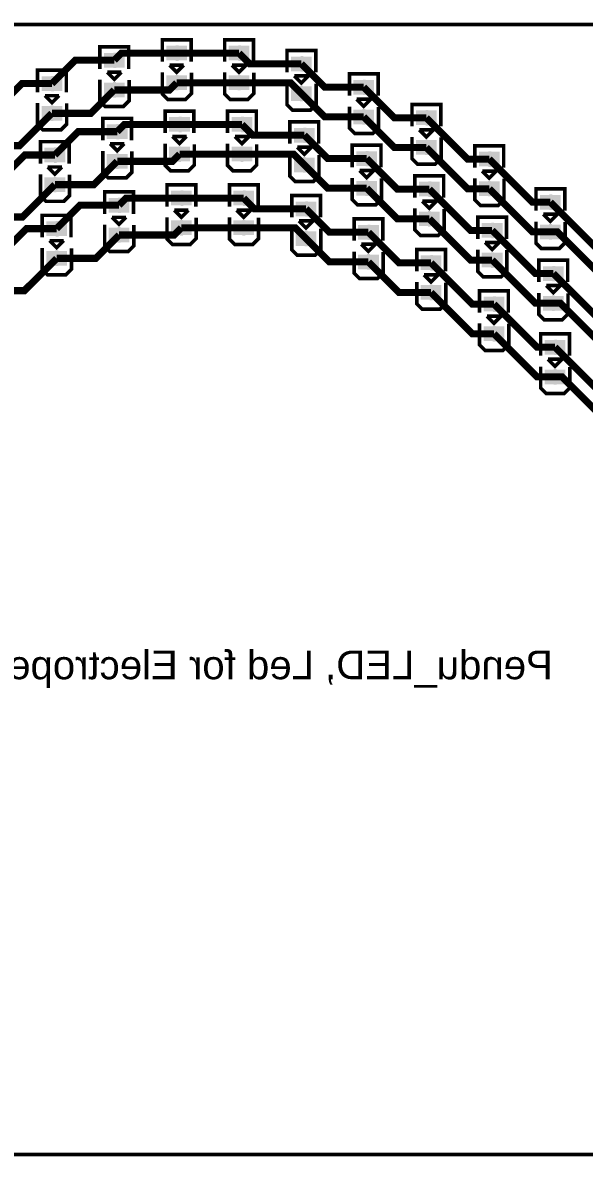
# Model space of a CAD drawing. Header units: millimetres. Extents: x -42 to 201, y 0 to 80.
# Drawn here: x 43.8 to 83.5, y 0 to 80.1 of the extents above; entities that cross this region are included whole.
import ezdxf

# ---------------------------------------------------------------- set-up
doc = ezdxf.new("R2010")
doc.units = ezdxf.units.MM
for name, color, linetype, true_color in [('BoardOutLine', 7, 'Continuous', 0xff00ff), ('Document', 7, 'Continuous', 0xffffff), ('TopLayer', 7, 'Continuous', 0xff0000), ('TopPasteMaskLayer', 7, 'Continuous', 0x808080), ('TopSilkLayer', 7, 'Continuous', 0xffcc00), ('TopSolderMaskLayer', 7, 'Continuous', 0x800080)]:
    doc.layers.add(name, color=color, linetype=linetype, true_color=true_color)
doc.styles.get("Standard").update_dxf_attribs({"font": 'arial.ttf'})

msp = doc.modelspace()

# ---------------------------------------------------------------- hatches: boundary and pattern name
at = {"layer": 'Document'}
for points in [[(50.191, 76.914), (50.191, 78.014), (50.391, 78.014), (50.391, 76.914)], [(55.214, 77.868), (54.114, 77.868), (54.114, 78.068), (55.214, 78.068)], [(54.599, 77.422), (54.599, 78.522), (54.799, 78.522), (54.799, 77.422)], [(59.623, 77.868), (58.523, 77.868), (58.523, 78.068), (59.623, 78.068)], [(59.007, 77.422), (59.007, 78.522), (59.207, 78.522), (59.207, 77.422)], [(63.415, 76.66), (63.415, 77.76), (63.615, 77.76), (63.615, 76.66)], [(50.806, 77.36), (49.706, 77.36), (49.706, 77.56), (50.806, 77.56)], [(64.031, 77.106), (62.931, 77.106), (62.931, 77.306), (64.031, 77.306)], [(45.782, 75.263), (45.782, 76.363), (45.982, 76.363), (45.982, 75.263)], [(54.768, 76.433), (54.768, 75.333), (54.568, 75.333), (54.568, 76.433)], [(59.176, 76.433), (59.176, 75.333), (58.976, 75.333), (58.976, 76.433)], [(46.398, 75.709), (45.298, 75.709), (45.298, 75.909), (46.398, 75.909)], [(50.359, 75.925), (50.359, 74.825), (50.159, 74.825), (50.159, 75.925)], [(63.584, 75.671), (63.584, 74.571), (63.384, 74.571), (63.384, 75.671)], [(68.439, 75.455), (67.339, 75.455), (67.339, 75.655), (68.439, 75.655)], [(67.823, 75.009), (67.823, 76.109), (68.023, 76.109), (68.023, 75.009)], [(45.951, 74.274), (45.951, 73.174), (45.751, 73.174), (45.751, 74.274)], [(67.992, 74.02), (67.992, 72.92), (67.792, 72.92), (67.792, 74.02)], [(72.252, 72.85), (72.252, 73.95), (72.452, 73.95), (72.452, 72.85)], [(50.396, 71.869), (50.396, 72.969), (50.596, 72.969), (50.596, 71.869)], [(55.42, 72.823), (54.32, 72.823), (54.32, 73.023), (55.42, 73.023)], [(54.805, 72.377), (54.805, 73.477), (55.005, 73.477), (55.005, 72.377)], [(59.828, 72.823), (58.728, 72.823), (58.728, 73.023), (59.828, 73.023)], [(59.213, 72.377), (59.213, 73.477), (59.413, 73.477), (59.413, 72.377)], [(72.867, 73.296), (71.767, 73.296), (71.767, 73.496), (72.867, 73.496)], [(51.012, 72.315), (49.912, 72.315), (49.912, 72.515), (51.012, 72.515)], [(64.237, 72.061), (63.137, 72.061), (63.137, 72.261), (64.237, 72.261)], [(63.621, 71.615), (63.621, 72.715), (63.821, 72.715), (63.821, 71.615)], [(54.974, 71.388), (54.974, 70.288), (54.774, 70.288), (54.774, 71.388)], [(59.382, 71.388), (59.382, 70.288), (59.182, 70.288), (59.182, 71.388)], [(72.42, 71.861), (72.42, 70.761), (72.22, 70.761), (72.22, 71.861)], [(46.604, 70.664), (45.504, 70.664), (45.504, 70.864), (46.604, 70.864)], [(45.988, 70.218), (45.988, 71.318), (46.188, 71.318), (46.188, 70.218)], [(50.565, 70.88), (50.565, 69.78), (50.365, 69.78), (50.365, 70.88)], [(63.79, 70.626), (63.79, 69.526), (63.59, 69.526), (63.59, 70.626)], [(68.645, 70.41), (67.545, 70.41), (67.545, 70.61), (68.645, 70.61)], [(68.029, 69.964), (68.029, 71.064), (68.229, 71.064), (68.229, 69.964)], [(77.312, 70.375), (76.212, 70.375), (76.212, 70.575), (77.312, 70.575)], [(76.697, 69.929), (76.697, 71.029), (76.897, 71.029), (76.897, 69.929)], [(46.157, 69.229), (46.157, 68.129), (45.957, 68.129), (45.957, 69.229)], [(68.198, 68.975), (68.198, 67.875), (67.998, 67.875), (67.998, 68.975)], [(76.865, 68.94), (76.865, 67.84), (76.665, 67.84), (76.665, 68.94)], [(54.932, 67.169), (54.932, 68.269), (55.132, 68.269), (55.132, 67.169)], [(59.34, 67.169), (59.34, 68.269), (59.54, 68.269), (59.54, 67.169)], [(73.073, 68.251), (71.973, 68.251), (71.973, 68.451), (73.073, 68.451)], [(72.458, 67.804), (72.458, 68.904), (72.658, 68.904), (72.658, 67.804)], [(50.523, 66.661), (50.523, 67.761), (50.723, 67.761), (50.723, 66.661)], [(55.547, 67.616), (54.447, 67.616), (54.447, 67.816), (55.547, 67.816)], [(59.955, 67.616), (58.855, 67.616), (58.855, 67.816), (59.955, 67.816)], [(63.748, 66.407), (63.748, 67.507), (63.948, 67.507), (63.948, 66.407)], [(81.63, 67.327), (80.53, 67.327), (80.53, 67.527), (81.63, 67.527)], [(81.015, 66.881), (81.015, 67.981), (81.215, 67.981), (81.215, 66.881)], [(51.139, 67.108), (50.039, 67.108), (50.039, 67.308), (51.139, 67.308)], [(64.364, 66.854), (63.264, 66.854), (63.264, 67.054), (64.364, 67.054)], [(72.626, 66.816), (72.626, 65.716), (72.426, 65.716), (72.426, 66.816)], [(46.115, 65.01), (46.115, 66.11), (46.315, 66.11), (46.315, 65.01)], [(55.101, 66.181), (55.101, 65.081), (54.901, 65.081), (54.901, 66.181)], [(59.509, 66.181), (59.509, 65.081), (59.309, 65.081), (59.309, 66.181)], [(68.156, 64.756), (68.156, 65.856), (68.356, 65.856), (68.356, 64.756)], [(76.903, 64.883), (76.903, 65.983), (77.103, 65.983), (77.103, 64.883)], [(81.183, 65.892), (81.183, 64.792), (80.983, 64.792), (80.983, 65.892)], [(46.731, 65.457), (45.631, 65.457), (45.631, 65.657), (46.731, 65.657)], [(50.692, 65.673), (50.692, 64.573), (50.492, 64.573), (50.492, 65.673)], [(63.917, 65.419), (63.917, 64.319), (63.717, 64.319), (63.717, 65.419)], [(68.772, 65.203), (67.672, 65.203), (67.672, 65.403), (68.772, 65.403)], [(77.518, 65.33), (76.418, 65.33), (76.418, 65.53), (77.518, 65.53)], [(46.284, 64.022), (46.284, 62.922), (46.084, 62.922), (46.084, 64.022)], [(68.325, 63.768), (68.325, 62.668), (68.125, 62.668), (68.125, 63.768)], [(72.585, 62.597), (72.585, 63.697), (72.785, 63.697), (72.785, 62.597)], [(77.071, 63.895), (77.071, 62.795), (76.871, 62.795), (76.871, 63.895)], [(73.2, 63.044), (72.1, 63.044), (72.1, 63.244), (73.2, 63.244)], [(81.221, 61.835), (81.221, 62.935), (81.421, 62.935), (81.421, 61.835)], [(81.836, 62.282), (80.736, 62.282), (80.736, 62.482), (81.836, 62.482)], [(72.753, 61.609), (72.753, 60.509), (72.553, 60.509), (72.553, 61.609)], [(77.645, 60.123), (76.545, 60.123), (76.545, 60.323), (77.645, 60.323)], [(77.03, 59.676), (77.03, 60.776), (77.23, 60.776), (77.23, 59.676)], [(81.389, 60.847), (81.389, 59.747), (81.189, 59.747), (81.189, 60.847)], [(77.198, 58.688), (77.198, 57.588), (76.998, 57.588), (76.998, 58.688)], [(81.348, 56.628), (81.348, 57.728), (81.548, 57.728), (81.548, 56.628)], [(81.963, 57.075), (80.863, 57.075), (80.863, 57.275), (81.963, 57.275)], [(81.516, 55.64), (81.516, 54.54), (81.316, 54.54), (81.316, 55.64)]]:
    msp.add_hatch(color=256, dxfattribs=at).paths.add_polyline_path(points)
at = {"layer": 'TopLayer'}
for points in [[(50.95, 77.97), (50.95, 76.97), (49.55, 76.97), (49.55, 77.97)], [(55.358, 78.478), (55.358, 77.478), (53.959, 77.478), (53.959, 78.478)], [(59.766, 78.478), (59.766, 77.478), (58.367, 77.478), (58.367, 78.478)], [(64.175, 77.716), (64.175, 76.716), (62.775, 76.716), (62.775, 77.716)], [(46.542, 76.319), (46.542, 75.319), (45.142, 75.319), (45.142, 76.319)], [(55.358, 75.377), (55.358, 76.377), (53.959, 76.377), (53.959, 75.377)], [(59.766, 75.377), (59.766, 76.377), (58.367, 76.377), (58.367, 75.377)], [(50.95, 74.869), (50.95, 75.869), (49.55, 75.869), (49.55, 74.869)], [(64.175, 74.615), (64.175, 75.615), (62.775, 75.615), (62.775, 74.615)], [(68.583, 76.065), (68.583, 75.065), (67.183, 75.065), (67.183, 76.065)], [(46.542, 73.218), (46.542, 74.218), (45.142, 74.218), (45.142, 73.218)], [(68.583, 72.964), (68.583, 73.964), (67.183, 73.964), (67.183, 72.964)], [(73.011, 73.906), (73.011, 72.906), (71.611, 72.906), (71.611, 73.906)], [(55.564, 73.432), (55.564, 72.432), (54.165, 72.432), (54.165, 73.432)], [(59.972, 73.432), (59.972, 72.432), (58.573, 72.432), (58.573, 73.432)], [(51.156, 72.924), (51.156, 71.924), (49.756, 71.924), (49.756, 72.924)], [(64.381, 72.67), (64.381, 71.67), (62.981, 71.67), (62.981, 72.67)], [(55.564, 70.332), (55.564, 71.332), (54.165, 71.332), (54.165, 70.332)], [(59.972, 70.332), (59.972, 71.332), (58.573, 71.332), (58.573, 70.332)], [(73.011, 70.805), (73.011, 71.805), (71.611, 71.805), (71.611, 70.805)], [(46.748, 71.273), (46.748, 70.273), (45.348, 70.273), (45.348, 71.273)], [(51.156, 69.824), (51.156, 70.824), (49.756, 70.824), (49.756, 69.824)], [(64.381, 69.57), (64.381, 70.57), (62.981, 70.57), (62.981, 69.57)], [(68.789, 71.019), (68.789, 70.019), (67.389, 70.019), (67.389, 71.019)], [(77.456, 70.985), (77.456, 69.985), (76.056, 69.985), (76.056, 70.985)], [(46.748, 68.173), (46.748, 69.173), (45.348, 69.173), (45.348, 68.173)], [(55.691, 68.225), (55.691, 67.225), (54.292, 67.225), (54.292, 68.225)], [(60.099, 68.225), (60.099, 67.225), (58.7, 67.225), (58.7, 68.225)], [(68.789, 67.919), (68.789, 68.919), (67.389, 68.919), (67.389, 67.919)], [(73.217, 68.86), (73.217, 67.86), (71.817, 67.86), (71.817, 68.86)], [(77.456, 67.884), (77.456, 68.884), (76.056, 68.884), (76.056, 67.884)], [(51.283, 67.717), (51.283, 66.717), (49.883, 66.717), (49.883, 67.717)], [(64.508, 67.463), (64.508, 66.463), (63.108, 66.463), (63.108, 67.463)], [(81.774, 67.937), (81.774, 66.937), (80.374, 66.937), (80.374, 67.937)], [(73.217, 65.76), (73.217, 66.76), (71.817, 66.76), (71.817, 65.76)], [(46.875, 66.066), (46.875, 65.066), (45.475, 65.066), (45.475, 66.066)], [(55.691, 65.125), (55.691, 66.125), (54.292, 66.125), (54.292, 65.125)], [(60.099, 65.125), (60.099, 66.125), (58.7, 66.125), (58.7, 65.125)], [(68.916, 65.812), (68.916, 64.812), (67.516, 64.812), (67.516, 65.812)], [(77.662, 65.939), (77.662, 64.939), (76.262, 64.939), (76.262, 65.939)], [(81.774, 64.836), (81.774, 65.836), (80.374, 65.836), (80.374, 64.836)], [(51.283, 64.617), (51.283, 65.617), (49.883, 65.617), (49.883, 64.617)], [(64.508, 64.363), (64.508, 65.363), (63.108, 65.363), (63.108, 64.363)], [(46.875, 62.966), (46.875, 63.966), (45.475, 63.966), (45.475, 62.966)], [(68.916, 62.712), (68.916, 63.712), (67.516, 63.712), (67.516, 62.712)], [(73.344, 63.653), (73.344, 62.653), (71.944, 62.653), (71.944, 63.653)], [(77.662, 62.839), (77.662, 63.839), (76.262, 63.839), (76.262, 62.839)], [(81.98, 62.891), (81.98, 61.891), (80.58, 61.891), (80.58, 62.891)], [(73.344, 60.553), (73.344, 61.553), (71.944, 61.553), (71.944, 60.553)], [(77.789, 60.732), (77.789, 59.732), (76.389, 59.732), (76.389, 60.732)], [(81.98, 59.791), (81.98, 60.791), (80.58, 60.791), (80.58, 59.791)], [(77.789, 57.632), (77.789, 58.632), (76.389, 58.632), (76.389, 57.632)], [(82.107, 57.684), (82.107, 56.684), (80.707, 56.684), (80.707, 57.684)], [(82.107, 54.584), (82.107, 55.584), (80.707, 55.584), (80.707, 54.584)]]:
    msp.add_hatch(color=256, dxfattribs=at).paths.add_polyline_path(points)
at = {"layer": 'TopPasteMaskLayer'}
for points in [[(50.95, 77.97), (50.95, 76.97), (49.55, 76.97), (49.55, 77.97)], [(55.358, 78.478), (55.358, 77.478), (53.959, 77.478), (53.959, 78.478)], [(59.766, 78.478), (59.766, 77.478), (58.367, 77.478), (58.367, 78.478)], [(64.175, 77.716), (64.175, 76.716), (62.775, 76.716), (62.775, 77.716)], [(46.542, 76.319), (46.542, 75.319), (45.142, 75.319), (45.142, 76.319)], [(55.358, 75.377), (55.358, 76.377), (53.959, 76.377), (53.959, 75.377)], [(59.766, 75.377), (59.766, 76.377), (58.367, 76.377), (58.367, 75.377)], [(50.95, 74.869), (50.95, 75.869), (49.55, 75.869), (49.55, 74.869)], [(64.175, 74.615), (64.175, 75.615), (62.775, 75.615), (62.775, 74.615)], [(68.583, 76.065), (68.583, 75.065), (67.183, 75.065), (67.183, 76.065)], [(46.542, 73.218), (46.542, 74.218), (45.142, 74.218), (45.142, 73.218)], [(68.583, 72.964), (68.583, 73.964), (67.183, 73.964), (67.183, 72.964)], [(73.011, 73.906), (73.011, 72.906), (71.611, 72.906), (71.611, 73.906)], [(55.564, 73.432), (55.564, 72.432), (54.165, 72.432), (54.165, 73.432)], [(59.972, 73.432), (59.972, 72.432), (58.573, 72.432), (58.573, 73.432)], [(51.156, 72.924), (51.156, 71.924), (49.756, 71.924), (49.756, 72.924)], [(64.381, 72.67), (64.381, 71.67), (62.981, 71.67), (62.981, 72.67)], [(55.564, 70.332), (55.564, 71.332), (54.165, 71.332), (54.165, 70.332)], [(59.972, 70.332), (59.972, 71.332), (58.573, 71.332), (58.573, 70.332)], [(73.011, 70.805), (73.011, 71.805), (71.611, 71.805), (71.611, 70.805)], [(46.748, 71.273), (46.748, 70.273), (45.348, 70.273), (45.348, 71.273)], [(51.156, 69.824), (51.156, 70.824), (49.756, 70.824), (49.756, 69.824)], [(64.381, 69.57), (64.381, 70.57), (62.981, 70.57), (62.981, 69.57)], [(68.789, 71.019), (68.789, 70.019), (67.389, 70.019), (67.389, 71.019)], [(77.456, 70.985), (77.456, 69.985), (76.056, 69.985), (76.056, 70.985)], [(46.748, 68.173), (46.748, 69.173), (45.348, 69.173), (45.348, 68.173)], [(55.691, 68.225), (55.691, 67.225), (54.292, 67.225), (54.292, 68.225)], [(60.099, 68.225), (60.099, 67.225), (58.7, 67.225), (58.7, 68.225)], [(68.789, 67.919), (68.789, 68.919), (67.389, 68.919), (67.389, 67.919)], [(73.217, 68.86), (73.217, 67.86), (71.817, 67.86), (71.817, 68.86)], [(77.456, 67.884), (77.456, 68.884), (76.056, 68.884), (76.056, 67.884)], [(51.283, 67.717), (51.283, 66.717), (49.883, 66.717), (49.883, 67.717)], [(64.508, 67.463), (64.508, 66.463), (63.108, 66.463), (63.108, 67.463)], [(81.774, 67.937), (81.774, 66.937), (80.374, 66.937), (80.374, 67.937)], [(73.217, 65.76), (73.217, 66.76), (71.817, 66.76), (71.817, 65.76)], [(46.875, 66.066), (46.875, 65.066), (45.475, 65.066), (45.475, 66.066)], [(55.691, 65.125), (55.691, 66.125), (54.292, 66.125), (54.292, 65.125)], [(60.099, 65.125), (60.099, 66.125), (58.7, 66.125), (58.7, 65.125)], [(68.916, 65.812), (68.916, 64.812), (67.516, 64.812), (67.516, 65.812)], [(77.662, 65.939), (77.662, 64.939), (76.262, 64.939), (76.262, 65.939)], [(81.774, 64.836), (81.774, 65.836), (80.374, 65.836), (80.374, 64.836)], [(51.283, 64.617), (51.283, 65.617), (49.883, 65.617), (49.883, 64.617)], [(64.508, 64.363), (64.508, 65.363), (63.108, 65.363), (63.108, 64.363)], [(46.875, 62.966), (46.875, 63.966), (45.475, 63.966), (45.475, 62.966)], [(68.916, 62.712), (68.916, 63.712), (67.516, 63.712), (67.516, 62.712)], [(73.344, 63.653), (73.344, 62.653), (71.944, 62.653), (71.944, 63.653)], [(77.662, 62.839), (77.662, 63.839), (76.262, 63.839), (76.262, 62.839)], [(81.98, 62.891), (81.98, 61.891), (80.58, 61.891), (80.58, 62.891)], [(73.344, 60.553), (73.344, 61.553), (71.944, 61.553), (71.944, 60.553)], [(77.789, 60.732), (77.789, 59.732), (76.389, 59.732), (76.389, 60.732)], [(81.98, 59.791), (81.98, 60.791), (80.58, 60.791), (80.58, 59.791)], [(77.789, 57.632), (77.789, 58.632), (76.389, 58.632), (76.389, 57.632)], [(82.107, 57.684), (82.107, 56.684), (80.707, 56.684), (80.707, 57.684)], [(82.107, 54.584), (82.107, 55.584), (80.707, 55.584), (80.707, 54.584)]]:
    msp.add_hatch(color=256, dxfattribs=at).paths.add_polyline_path(points)
at = {"layer": 'TopSolderMaskLayer'}
for points in [[(50.985, 77.988), (50.985, 76.951), (49.515, 76.951), (49.515, 77.988)], [(55.394, 78.496), (55.394, 77.459), (53.923, 77.459), (53.923, 78.496)], [(59.802, 78.496), (59.802, 77.459), (58.331, 77.459), (58.331, 78.496)], [(64.21, 77.734), (64.21, 76.697), (62.74, 76.697), (62.74, 77.734)], [(46.577, 76.337), (46.577, 75.3), (45.107, 75.3), (45.107, 76.337)], [(55.394, 75.359), (55.394, 76.395), (53.923, 76.395), (53.923, 75.359)], [(59.802, 75.359), (59.802, 76.395), (58.331, 76.395), (58.331, 75.359)], [(50.985, 74.851), (50.985, 75.887), (49.515, 75.887), (49.515, 74.851)], [(64.21, 74.597), (64.21, 75.633), (62.74, 75.633), (62.74, 74.597)], [(68.618, 76.083), (68.618, 75.046), (67.148, 75.046), (67.148, 76.083)], [(46.577, 73.2), (46.577, 74.236), (45.107, 74.236), (45.107, 73.2)], [(68.618, 72.946), (68.618, 73.982), (67.148, 73.982), (67.148, 72.946)], [(73.046, 73.924), (73.046, 72.887), (71.576, 72.887), (71.576, 73.924)], [(51.191, 72.943), (51.191, 71.906), (49.721, 71.906), (49.721, 72.943)], [(55.6, 73.451), (55.6, 72.414), (54.129, 72.414), (54.129, 73.451)], [(60.008, 73.451), (60.008, 72.414), (58.537, 72.414), (58.537, 73.451)], [(64.416, 72.689), (64.416, 71.652), (62.946, 71.652), (62.946, 72.689)], [(55.6, 70.314), (55.6, 71.35), (54.129, 71.35), (54.129, 70.314)], [(60.008, 70.314), (60.008, 71.35), (58.537, 71.35), (58.537, 70.314)], [(73.046, 70.787), (73.046, 71.823), (71.576, 71.823), (71.576, 70.787)], [(46.783, 71.292), (46.783, 70.255), (45.313, 70.255), (45.313, 71.292)], [(51.191, 69.806), (51.191, 70.842), (49.721, 70.842), (49.721, 69.806)], [(64.416, 69.552), (64.416, 70.588), (62.946, 70.588), (62.946, 69.552)], [(68.824, 71.038), (68.824, 70.001), (67.354, 70.001), (67.354, 71.038)], [(77.491, 71.003), (77.491, 69.966), (76.021, 69.966), (76.021, 71.003)], [(46.783, 68.155), (46.783, 69.191), (45.313, 69.191), (45.313, 68.155)], [(68.824, 67.901), (68.824, 68.937), (67.354, 68.937), (67.354, 67.901)], [(55.727, 68.244), (55.727, 67.207), (54.256, 67.207), (54.256, 68.244)], [(60.135, 68.244), (60.135, 67.207), (58.664, 67.207), (58.664, 68.244)], [(73.252, 68.879), (73.252, 67.842), (71.782, 67.842), (71.782, 68.879)], [(77.491, 67.866), (77.491, 68.902), (76.021, 68.902), (76.021, 67.866)], [(51.318, 67.736), (51.318, 66.699), (49.848, 66.699), (49.848, 67.736)], [(64.543, 67.482), (64.543, 66.445), (63.073, 66.445), (63.073, 67.482)], [(81.809, 67.955), (81.809, 66.918), (80.339, 66.918), (80.339, 67.955)], [(73.252, 65.742), (73.252, 66.778), (71.782, 66.778), (71.782, 65.742)], [(46.91, 66.085), (46.91, 65.048), (45.44, 65.048), (45.44, 66.085)], [(55.727, 65.107), (55.727, 66.143), (54.256, 66.143), (54.256, 65.107)], [(60.135, 65.107), (60.135, 66.143), (58.664, 66.143), (58.664, 65.107)], [(68.951, 65.831), (68.951, 64.794), (67.481, 64.794), (67.481, 65.831)], [(77.697, 65.958), (77.697, 64.921), (76.227, 64.921), (76.227, 65.958)], [(81.809, 64.818), (81.809, 65.854), (80.339, 65.854), (80.339, 64.818)], [(51.318, 64.599), (51.318, 65.635), (49.848, 65.635), (49.848, 64.599)], [(64.543, 64.345), (64.543, 65.381), (63.073, 65.381), (63.073, 64.345)], [(46.91, 62.948), (46.91, 63.984), (45.44, 63.984), (45.44, 62.948)], [(68.951, 62.694), (68.951, 63.73), (67.481, 63.73), (67.481, 62.694)], [(73.379, 63.672), (73.379, 62.635), (71.909, 62.635), (71.909, 63.672)], [(77.697, 62.821), (77.697, 63.857), (76.227, 63.857), (76.227, 62.821)], [(82.015, 62.91), (82.015, 61.873), (80.545, 61.873), (80.545, 62.91)], [(73.379, 60.535), (73.379, 61.571), (71.909, 61.571), (71.909, 60.535)], [(77.824, 60.751), (77.824, 59.714), (76.354, 59.714), (76.354, 60.751)], [(82.015, 59.773), (82.015, 60.809), (80.545, 60.809), (80.545, 59.773)], [(77.824, 57.614), (77.824, 58.65), (76.354, 58.65), (76.354, 57.614)], [(82.142, 57.703), (82.142, 56.666), (80.672, 56.666), (80.672, 57.703)], [(82.142, 54.566), (82.142, 55.602), (80.672, 55.602), (80.672, 54.566)]]:
    msp.add_hatch(color=256, dxfattribs=at).paths.add_polyline_path(points)

# ---------------------------------------------------------------- linework, layer by layer
at = {"layer": 'BoardOutLine', "const_width": 0.254}
for points in [[(15.24, 80), (185.24, 80)], [(185.127, 0.113), (15.127, 0.113)]]:
    msp.add_lwpolyline(points, dxfattribs=at)
at = {"layer": 'TopLayer', "const_width": 0.5}
for points in [[(50.25, 77.47), (50.758, 77.978), (54.658, 77.978)], [(54.658, 77.978), (59.067, 77.978)], [(59.067, 77.978), (59.829, 77.216), (63.475, 77.216)], [(45.842, 75.819), (47.493, 77.47), (50.25, 77.47)], [(63.475, 77.216), (65.126, 75.565), (67.883, 75.565)], [(41.434, 73.533), (43.72, 75.819), (45.842, 75.819)], [(50.25, 75.369), (48.599, 73.718), (45.842, 73.718)], [(54.658, 75.877), (54.15, 75.369), (50.25, 75.369)], [(59.067, 75.877), (54.658, 75.877)], [(63.475, 75.115), (62.713, 75.877), (59.067, 75.877)], [(67.883, 73.464), (65.126, 73.464), (63.475, 75.115)], [(67.883, 75.565), (70.042, 73.406), (72.311, 73.406)], [(45.842, 73.718), (43.556, 71.432), (41.434, 71.432)], [(50.456, 72.424), (50.964, 72.932), (54.864, 72.932)], [(54.864, 72.932), (59.273, 72.932)], [(59.273, 72.932), (60.035, 72.17), (63.681, 72.17)], [(72.311, 71.305), (70.042, 71.305), (67.883, 73.464)], [(72.311, 73.406), (75.232, 70.485), (76.756, 70.485)], [(46.048, 70.773), (47.699, 72.424), (50.456, 72.424)], [(63.681, 72.17), (65.332, 70.519), (68.089, 70.519)], [(76.756, 68.384), (75.232, 68.384), (72.311, 71.305)], [(41.64, 68.487), (43.926, 70.773), (46.048, 70.773)], [(50.456, 70.324), (48.805, 68.673), (46.048, 68.673)], [(54.864, 70.832), (54.356, 70.324), (50.456, 70.324)], [(59.273, 70.832), (54.864, 70.832)], [(63.681, 70.07), (62.919, 70.832), (59.273, 70.832)], [(68.089, 70.519), (70.248, 68.36), (72.517, 68.36)], [(76.756, 70.485), (79.804, 67.437), (81.074, 67.437)], [(68.089, 68.419), (65.332, 68.419), (63.681, 70.07)], [(46.048, 68.673), (43.762, 66.387), (41.64, 66.387)], [(72.517, 66.26), (70.248, 66.26), (68.089, 68.419)], [(72.517, 68.36), (75.438, 65.439), (76.962, 65.439)], [(81.074, 65.336), (79.804, 65.336), (76.756, 68.384)], [(46.175, 65.566), (47.826, 67.217), (50.583, 67.217)], [(50.583, 67.217), (51.091, 67.725), (54.991, 67.725)], [(54.991, 67.725), (59.4, 67.725)], [(59.4, 67.725), (60.162, 66.963), (63.808, 66.963)], [(81.074, 67.437), (85.011, 63.5), (85.519, 63.5)], [(63.808, 66.963), (65.459, 65.312), (68.216, 65.312)], [(41.767, 63.28), (44.053, 65.566), (46.175, 65.566)], [(54.991, 65.625), (54.483, 65.117), (50.583, 65.117)], [(59.4, 65.625), (54.991, 65.625)], [(63.808, 64.863), (63.046, 65.625), (59.4, 65.625)], [(76.962, 63.339), (75.438, 63.339), (72.517, 66.26)], [(50.583, 65.117), (48.932, 63.466), (46.175, 63.466)], [(68.216, 63.212), (65.459, 63.212), (63.808, 64.863)], [(68.216, 65.312), (70.375, 63.153), (72.644, 63.153)], [(76.962, 65.439), (80.01, 62.391), (81.28, 62.391)], [(85.519, 61.399), (81.582, 65.336), (81.074, 65.336)], [(46.175, 63.466), (43.889, 61.18), (41.767, 61.18)], [(72.644, 61.053), (70.375, 61.053), (68.216, 63.212)], [(72.644, 63.153), (75.565, 60.232), (77.089, 60.232)], [(81.28, 60.291), (80.01, 60.291), (76.962, 63.339)], [(81.28, 62.391), (85.217, 58.454), (85.725, 58.454)], [(77.089, 58.132), (75.565, 58.132), (72.644, 61.053)], [(77.089, 60.232), (80.137, 57.184), (81.407, 57.184)], [(85.725, 56.354), (81.788, 60.291), (81.28, 60.291)], [(81.407, 55.084), (80.137, 55.084), (77.089, 58.132)], [(81.407, 57.184), (85.344, 53.247), (85.852, 53.247)], [(85.852, 51.147), (81.915, 55.084), (81.407, 55.084)]]:
    msp.add_lwpolyline(points, dxfattribs=at)
at = {"layer": 'TopSilkLayer', "const_width": 0.254}
for points in [[(51.267, 76.863), (51.267, 78.412), (49.235, 78.412), (49.235, 76.863)], [(55.676, 77.371), (55.676, 78.92), (53.644, 78.92), (53.644, 77.371)], [(60.084, 77.371), (60.084, 78.92), (58.052, 78.92), (58.052, 77.371)], [(64.492, 76.609), (64.492, 78.158), (62.46, 78.158), (62.46, 76.609)], [(54.158, 77.127), (54.558, 76.727), (54.658, 76.627), (54.759, 76.727), (55.159, 77.127)], [(54.158, 77.127), (55.159, 77.127)], [(58.567, 77.127), (58.967, 76.727), (59.067, 76.627), (59.167, 76.727), (59.567, 77.127)], [(58.567, 77.127), (59.567, 77.127)], [(46.859, 75.212), (46.859, 76.761), (44.827, 76.761), (44.827, 75.212)], [(51.293, 76.075), (51.293, 74.602), (50.886, 74.196), (49.616, 74.196), (49.235, 74.577), (49.235, 76.101)], [(49.75, 76.619), (50.15, 76.219), (50.25, 76.119), (50.35, 76.219), (50.75, 76.619)], [(49.75, 76.619), (50.75, 76.619)], [(55.701, 76.583), (55.701, 75.11), (55.295, 74.704), (54.025, 74.704), (53.644, 75.085), (53.644, 76.609)], [(60.109, 76.583), (60.109, 75.11), (59.703, 74.704), (58.433, 74.704), (58.052, 75.085), (58.052, 76.609)], [(62.975, 76.365), (63.375, 75.965), (63.475, 75.865), (63.575, 75.965), (63.975, 76.365)], [(62.975, 76.365), (63.975, 76.365)], [(68.9, 74.958), (68.9, 76.507), (66.868, 76.507), (66.868, 74.958)], [(64.518, 75.821), (64.518, 74.348), (64.111, 73.942), (62.841, 73.942), (62.46, 74.323), (62.46, 75.847)], [(46.885, 74.424), (46.885, 72.951), (46.478, 72.545), (45.208, 72.545), (44.827, 72.926), (44.827, 74.45)], [(45.342, 74.968), (45.742, 74.568), (45.842, 74.468), (45.942, 74.568), (46.342, 74.968)], [(45.342, 74.968), (46.342, 74.968)], [(67.383, 74.714), (67.783, 74.314), (67.883, 74.214), (67.983, 74.314), (68.383, 74.714)], [(67.383, 74.714), (68.383, 74.714)], [(55.882, 72.325), (55.882, 73.875), (53.85, 73.875), (53.85, 72.325)], [(60.29, 72.325), (60.29, 73.875), (58.258, 73.875), (58.258, 72.325)], [(68.926, 74.17), (68.926, 72.697), (68.519, 72.291), (67.249, 72.291), (66.868, 72.672), (66.868, 74.196)], [(73.328, 72.799), (73.328, 74.348), (71.296, 74.348), (71.296, 72.799)], [(51.473, 71.817), (51.473, 73.367), (49.441, 73.367), (49.441, 71.817)], [(64.698, 71.563), (64.698, 73.113), (62.666, 73.113), (62.666, 71.563)], [(54.364, 72.082), (54.764, 71.682), (54.864, 71.582), (54.965, 71.682), (55.365, 72.082)], [(54.364, 72.082), (55.365, 72.082)], [(58.773, 72.082), (59.173, 71.682), (59.273, 71.582), (59.373, 71.682), (59.773, 72.082)], [(58.773, 72.082), (59.773, 72.082)], [(73.354, 72.011), (73.354, 70.538), (72.947, 70.132), (71.677, 70.132), (71.296, 70.513), (71.296, 72.037)], [(71.811, 72.555), (72.211, 72.155), (72.311, 72.055), (72.411, 72.155), (72.811, 72.555)], [(71.811, 72.555), (72.811, 72.555)], [(47.065, 70.166), (47.065, 71.716), (45.033, 71.716), (45.033, 70.166)], [(49.956, 71.574), (50.356, 71.174), (50.456, 71.074), (50.556, 71.174), (50.956, 71.574)], [(49.956, 71.574), (50.956, 71.574)], [(55.907, 71.538), (55.907, 70.065), (55.501, 69.658), (54.231, 69.658), (53.85, 70.039), (53.85, 71.563)], [(60.315, 71.538), (60.315, 70.065), (59.909, 69.658), (58.639, 69.658), (58.258, 70.039), (58.258, 71.563)], [(63.181, 71.32), (63.581, 70.92), (63.681, 70.82), (63.781, 70.92), (64.181, 71.32)], [(63.181, 71.32), (64.181, 71.32)], [(69.106, 69.912), (69.106, 71.462), (67.074, 71.462), (67.074, 69.912)], [(77.773, 69.878), (77.773, 71.427), (75.741, 71.427), (75.741, 69.878)], [(51.499, 71.03), (51.499, 69.557), (51.092, 69.15), (49.822, 69.15), (49.441, 69.531), (49.441, 71.055)], [(64.723, 70.776), (64.723, 69.303), (64.317, 68.896), (63.047, 68.896), (62.666, 69.277), (62.666, 70.801)], [(45.548, 69.923), (45.948, 69.523), (46.048, 69.423), (46.148, 69.523), (46.548, 69.923)], [(45.548, 69.923), (46.548, 69.923)], [(67.589, 69.669), (67.989, 69.269), (68.089, 69.169), (68.189, 69.269), (68.589, 69.669)], [(67.589, 69.669), (68.589, 69.669)], [(76.256, 69.634), (76.656, 69.234), (76.756, 69.134), (76.856, 69.234), (77.256, 69.634)], [(76.256, 69.634), (77.256, 69.634)], [(47.091, 69.379), (47.091, 67.906), (46.684, 67.499), (45.414, 67.499), (45.033, 67.88), (45.033, 69.404)], [(69.132, 69.125), (69.132, 67.652), (68.725, 67.245), (67.455, 67.245), (67.074, 67.626), (67.074, 69.15)], [(73.534, 67.753), (73.534, 69.303), (71.502, 69.303), (71.502, 67.753)], [(77.799, 69.09), (77.799, 67.617), (77.392, 67.211), (76.122, 67.211), (75.741, 67.592), (75.741, 69.116)], [(51.6, 66.61), (51.6, 68.16), (49.568, 68.16), (49.568, 66.61)], [(56.009, 67.118), (56.009, 68.668), (53.977, 68.668), (53.977, 67.118)], [(60.417, 67.118), (60.417, 68.668), (58.385, 68.668), (58.385, 67.118)], [(82.091, 66.83), (82.091, 68.379), (80.059, 68.379), (80.059, 66.83)], [(64.825, 66.356), (64.825, 67.906), (62.793, 67.906), (62.793, 66.356)], [(72.017, 67.51), (72.417, 67.11), (72.517, 67.01), (72.617, 67.11), (73.017, 67.51)], [(72.017, 67.51), (73.017, 67.51)], [(47.192, 64.959), (47.192, 66.509), (45.16, 66.509), (45.16, 64.959)], [(54.491, 66.875), (54.891, 66.475), (54.991, 66.375), (55.092, 66.475), (55.492, 66.875)], [(54.491, 66.875), (55.492, 66.875)], [(58.9, 66.875), (59.3, 66.475), (59.4, 66.375), (59.5, 66.475), (59.9, 66.875)], [(58.9, 66.875), (59.9, 66.875)], [(73.56, 66.966), (73.56, 65.493), (73.153, 65.086), (71.883, 65.086), (71.502, 65.467), (71.502, 66.991)], [(80.574, 66.586), (80.974, 66.186), (81.074, 66.086), (81.174, 66.186), (81.574, 66.586)], [(80.574, 66.586), (81.574, 66.586)], [(51.626, 65.823), (51.626, 64.35), (51.219, 63.943), (49.949, 63.943), (49.568, 64.324), (49.568, 65.848)], [(50.083, 66.367), (50.483, 65.967), (50.583, 65.867), (50.683, 65.967), (51.083, 66.367)], [(50.083, 66.367), (51.083, 66.367)], [(56.034, 66.331), (56.034, 64.858), (55.628, 64.451), (54.358, 64.451), (53.977, 64.832), (53.977, 66.356)], [(60.442, 66.331), (60.442, 64.858), (60.036, 64.451), (58.766, 64.451), (58.385, 64.832), (58.385, 66.356)], [(64.85, 65.569), (64.85, 64.096), (64.444, 63.689), (63.174, 63.689), (62.793, 64.07), (62.793, 65.594)], [(63.308, 66.113), (63.708, 65.713), (63.808, 65.613), (63.908, 65.713), (64.308, 66.113)], [(63.308, 66.113), (64.308, 66.113)], [(69.233, 64.705), (69.233, 66.255), (67.201, 66.255), (67.201, 64.705)], [(77.979, 64.832), (77.979, 66.382), (75.947, 66.382), (75.947, 64.832)], [(82.117, 66.042), (82.117, 64.569), (81.71, 64.163), (80.44, 64.163), (80.059, 64.544), (80.059, 66.068)], [(47.218, 64.172), (47.218, 62.699), (46.811, 62.292), (45.541, 62.292), (45.16, 62.673), (45.16, 64.197)], [(45.675, 64.716), (46.075, 64.316), (46.175, 64.216), (46.275, 64.316), (46.675, 64.716)], [(45.675, 64.716), (46.675, 64.716)], [(67.716, 64.462), (68.116, 64.062), (68.216, 63.962), (68.316, 64.062), (68.716, 64.462)], [(67.716, 64.462), (68.716, 64.462)], [(73.661, 62.546), (73.661, 64.096), (71.629, 64.096), (71.629, 62.546)], [(78.005, 64.045), (78.005, 62.572), (77.598, 62.165), (76.328, 62.165), (75.947, 62.546), (75.947, 64.07)], [(76.462, 64.589), (76.862, 64.189), (76.962, 64.089), (77.062, 64.189), (77.462, 64.589)], [(76.462, 64.589), (77.462, 64.589)], [(69.259, 63.918), (69.259, 62.445), (68.852, 62.038), (67.582, 62.038), (67.201, 62.419), (67.201, 63.943)], [(82.297, 61.784), (82.297, 63.334), (80.265, 63.334), (80.265, 61.784)], [(73.687, 61.759), (73.687, 60.286), (73.28, 59.879), (72.01, 59.879), (71.629, 60.26), (71.629, 61.784)], [(72.144, 62.303), (72.544, 61.903), (72.644, 61.803), (72.744, 61.903), (73.144, 62.303)], [(72.144, 62.303), (73.144, 62.303)], [(78.106, 59.625), (78.106, 61.175), (76.074, 61.175), (76.074, 59.625)], [(82.323, 60.997), (82.323, 59.524), (81.916, 59.117), (80.646, 59.117), (80.265, 59.498), (80.265, 61.022)], [(80.78, 61.541), (81.18, 61.141), (81.28, 61.041), (81.38, 61.141), (81.78, 61.541)], [(80.78, 61.541), (81.78, 61.541)], [(76.589, 59.382), (76.989, 58.982), (77.089, 58.882), (77.189, 58.982), (77.589, 59.382)], [(76.589, 59.382), (77.589, 59.382)], [(78.132, 58.838), (78.132, 57.365), (77.725, 56.958), (76.455, 56.958), (76.074, 57.339), (76.074, 58.863)], [(82.424, 56.577), (82.424, 58.127), (80.392, 58.127), (80.392, 56.577)], [(80.907, 56.334), (81.307, 55.934), (81.407, 55.834), (81.507, 55.934), (81.907, 56.334)], [(80.907, 56.334), (81.907, 56.334)], [(82.45, 55.79), (82.45, 54.317), (82.043, 53.91), (80.773, 53.91), (80.392, 54.291), (80.392, 55.815)]]:
    msp.add_lwpolyline(points, dxfattribs=at)

# ---------------------------------------------------------------- texts
at = {"layer": 'BottomSilkLayer', "text_generation_flag": 2}
msp.add_text('Pendu_LED, Led for Electropendulum\\nEnergy Exhibition\\nNov 2024 V0.0 x3\\nAmirb@mada.org.il', height=2.032, dxfattribs=at).set_placement((81.249, 33.712))

doc.saveas('drawing.dxf')
